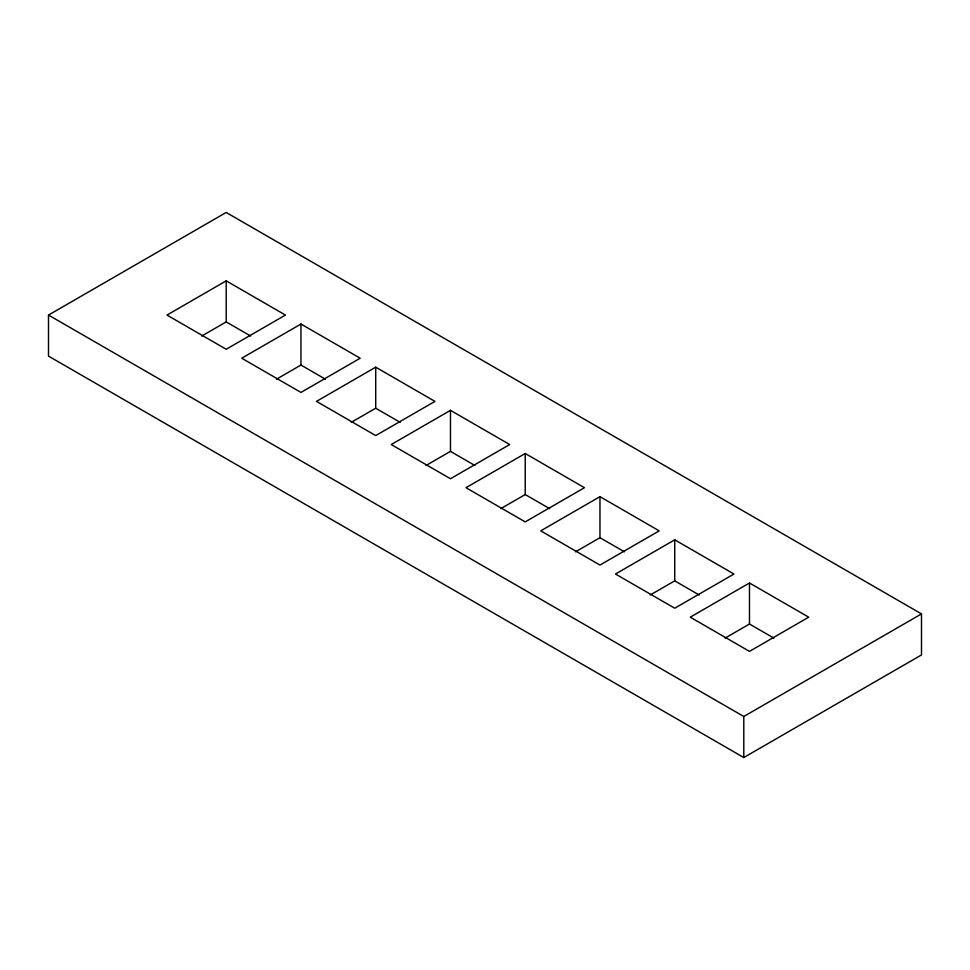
<?xml version="1.0" encoding="UTF-8"?>
<svg xmlns="http://www.w3.org/2000/svg" width="970" height="970" viewBox="0 0 970 970"><rect width="100%" height="100%" fill="white"/><g stroke="black" fill="none" stroke-linecap="round" stroke-linejoin="round"><path stroke-width="1.45" d="M48.5 315.068L226.204 212.466L921.5 613.901L921.5 654.932L743.796 757.534L48.5 356.099L48.5 315.068L743.796 716.49L921.5 613.901M226.204 280.863L166.973 315.068L226.204 349.261L285.435 315.068L226.204 280.863L226.204 321.907L201.736 336.032M300.955 324.029L241.724 358.221L300.955 392.426L360.197 358.221L300.955 324.029L300.955 365.059L325.423 379.185M276.486 379.185L300.955 365.059M375.717 367.181L316.475 401.386L375.717 435.578L434.948 401.386L375.717 367.181L375.717 408.224L400.173 422.35M351.249 422.35L375.717 408.224M450.468 410.346L391.237 444.539L450.468 478.743L509.699 444.539L450.468 410.346L450.468 451.377L426 465.503M525.219 453.499L465.988 487.704L525.219 521.896L584.449 487.704L525.219 453.499L525.219 494.542L500.75 508.668M599.969 496.664L540.739 530.857L599.969 565.061L659.212 530.857L599.969 496.664L599.969 537.695L624.438 551.821M575.513 551.821L599.969 537.695M674.732 539.817L615.489 574.022L674.732 608.214L733.963 574.022L674.732 539.817L674.732 580.86L650.264 594.986M749.483 582.982L690.252 617.175L749.483 651.379L808.713 617.175L749.483 582.982L749.483 624.013L725.014 638.139M226.204 321.907L250.672 336.032M450.468 451.377L474.936 465.503M525.219 494.542L549.687 508.668M674.732 580.86L699.2 594.986M749.483 624.013L773.951 638.139M743.796 716.49L743.796 757.534"/></g></svg>
